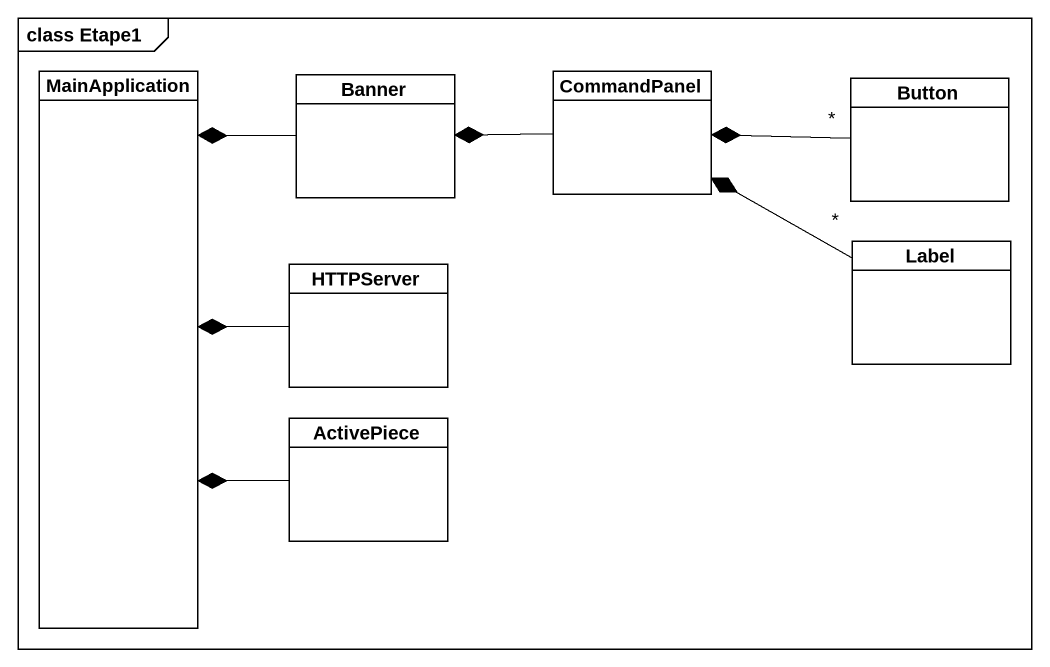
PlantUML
@startuml
mainframe class Etape1
hide circle
hide empty members
class MainApplication
class Banner
class CommandPanel
class Button
class HTTPServer
class "Label" as Label_
class ActivePiece
Banner --* MainApplication
CommandPanel -left-* Banner
Button "*" -left-* CommandPanel
HTTPServer -left-* MainApplication
Label_ "*" -left-* CommandPanel
ActivePiece -left-* MainApplication
@enduml
